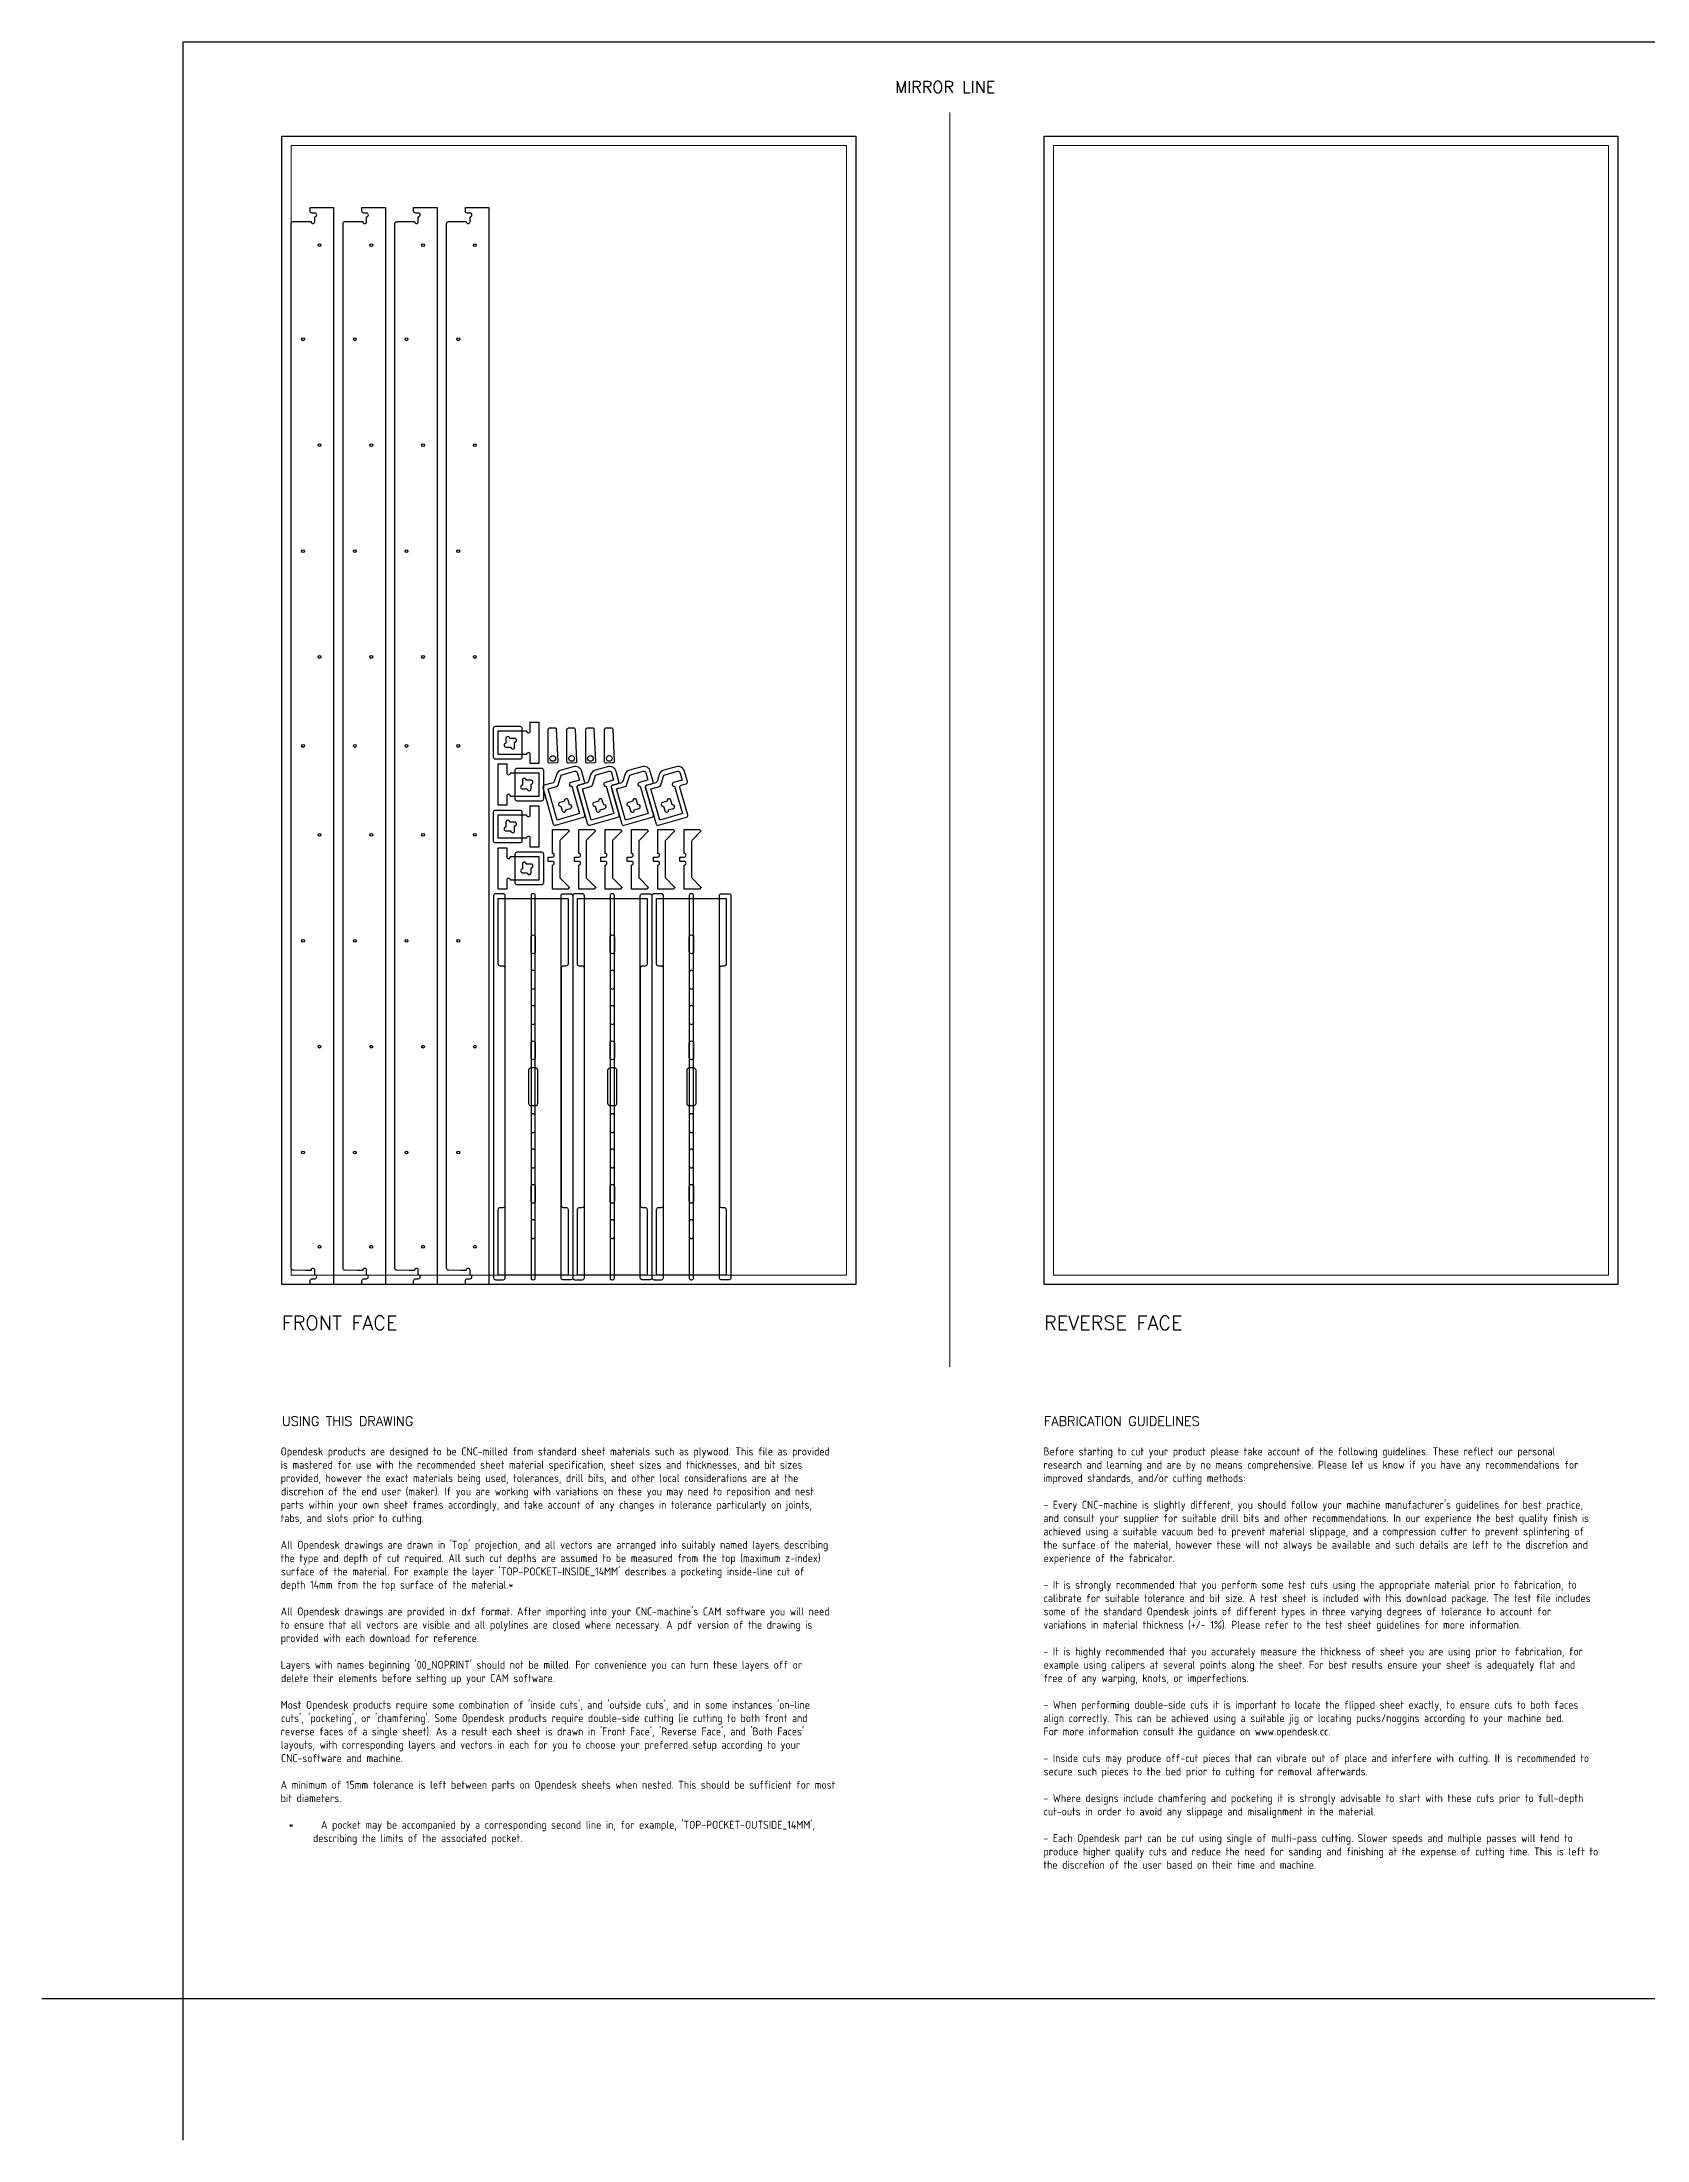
# Model space of a CAD drawing. Header units: millimetres. Extents: x -300 to 5880, y -300 to 4158.
# Drawn here: x -300 to 3112, y -300 to 4158 of the extents above; entities that cross this region are included whole.
import ezdxf
from ezdxf.enums import TextEntityAlignment as Align

# ---------------------------------------------------------------- set-up
doc = ezdxf.new("R2010")
doc.units = ezdxf.units.MM
doc.layers.add('00-NOPRINT_TEXT', color=7, linetype='Continuous', lineweight=25)
doc.layers.add('00_NOPRINT_TOLERANCE', color=7, linetype='Continuous', lineweight=5)
for name, color, linetype, lineweight, true_color in [('BOARD_$TH-NOMINAL', 3, 'Continuous', 30, 0x00ff00), ('TOP-CUT-INSIDE_18.000MM', 1, 'Continuous', 25, 0xff1c00), ('TOP-CUT-OUTSIDE_18.000MM', 220, 'Continuous', 25, 0xff00d1), ('TOP-HOLE-12.000MM-DIAM_18.000MM', 3, 'Continuous', 25, 0x00ff0c), ('TOP-HOLE-6.000MM-DIAM_14.000MM', 220, 'Continuous', 25, 0xff00c7), ('TOP-POCKET-INSIDE_14.000MM', 190, 'Continuous', 25, 0x9300ff), ('TOP-POCKET-INSIDE_2.000MM', 110, 'Continuous', 25, 0x00ff94), ('TOP-POCKET-INSIDE_9.000MM', 60, 'Continuous', 25, 0xb0ff00)]:
    doc.layers.add(name, color=color, linetype=linetype, lineweight=lineweight, true_color=true_color)
doc.styles.add('OD-ISOCP-17_240', font='isocp.shx')
doc.styles.add('OD-ISOCP-17_241', font='isocp.shx')
doc.styles.add('OD-ISOCP-17_242', font='isocp.shx')
doc.styles.add('OD-ISOCP-17_243', font='isocp.shx')
doc.styles.add('OD-ISOCP-17_244', font='isocp.shx')
doc.styles.add('OD-ISOCP-17_245', font='isocp.shx')
doc.styles.add('OD-ISOCP-17_246', font='isocp.shx')
doc.styles.add('OD-ISOCP-17_247', font='isocp.shx')
doc.styles.add('OD-ISOCP-17_248', font='isocp.shx')
doc.styles.add('OD-ISOCP-17_249', font='isocp.shx')
doc.styles.add('OD-ISOCP-17_250', font='isocp.shx')
doc.styles.add('OD-ISOCP-17_251', font='isocp.shx')
doc.styles.add('OD-ISOCP-17_252', font='isocp.shx')
doc.styles.add('OD-ISOCP-17_253', font='isocp.shx')
doc.styles.add('OD-ISOCP-17_254', font='isocp.shx')
doc.styles.add('OD-ISOCP-17_255', font='isocp.shx')
doc.styles.add('OD-ISOCP-17_256', font='isocp.shx')
doc.styles.add('OD-ISOCP-17_257', font='isocp.shx')
doc.styles.add('OD-ISOCP-17_258', font='isocp.shx')
doc.styles.add('OD-ISOCP-17_259', font='isocp.shx')
doc.styles.add('OD-ISOCP-17_260', font='isocp.shx')
doc.styles.add('OD-ISOCP-17_261', font='isocp.shx')
doc.styles.add('OD-ISOCP-17_262', font='isocp.shx')
doc.styles.add('OD-ISOCP-17_263', font='isocp.shx')
doc.styles.add('OD-ISOCP-17_264', font='isocp.shx')
doc.styles.add('OD-ISOCP-17_265', font='isocp.shx')
doc.styles.add('OD-ISOCP-17_266', font='isocp.shx')
doc.styles.add('OD-ISOCP-17_267', font='isocp.shx')
doc.styles.add('OD-ISOCP-17_268', font='isocp.shx')
doc.styles.add('OD-ISOCP-17_269', font='isocp.shx')
doc.styles.add('OD-ISOCP-17_270', font='isocp.shx')
doc.styles.add('OD-ISOCP-17_271', font='isocp.shx')
doc.styles.add('OD-ISOCP-17_272', font='isocp.shx')
doc.styles.add('OD-ISOCP-17_273', font='isocp.shx')
doc.styles.add('OD-ISOCP-17_274', font='isocp.shx')
doc.styles.add('OD-ISOCP-17_275', font='isocp.shx')
doc.styles.add('OD-ISOCP-17_276', font='isocp.shx')
doc.styles.add('OD-ISOCP-17_277', font='isocp.shx')
doc.styles.add('OD-ISOCP-17_278', font='isocp.shx')
doc.styles.add('OD-ISOCP-17_279', font='isocp.shx')
doc.styles.add('OD-ISOCP-17_280', font='isocp.shx')
doc.styles.add('OD-ISOCP-17_281', font='isocp.shx')
doc.styles.add('OD-ISOCP-17_282', font='isocp.shx')
doc.styles.add('OD-ISOCP-17_283', font='isocp.shx')
doc.styles.add('OD-ISOCP-17_284', font='isocp.shx')
doc.styles.add('OD-ISOCP-17_285', font='isocp.shx')
doc.styles.add('OD-ISOCP-17_286', font='isocp.shx')
doc.styles.add('OD-ISOCP-17_287', font='isocp.shx')
doc.styles.add('OD-ISOCP-17_288', font='isocp.shx')
doc.styles.add('OD-SIMPLEX-20_87', font='simplex.shx')
doc.styles.add('OD-SIMPLEX-20_88', font='simplex.shx')
doc.styles.add('OD-SIMPLEX-25_89', font='simplex.shx')
doc.styles.add('OD-SIMPLEX-30_88', font='simplex.shx')
doc.styles.add('OD-SIMPLEX-30_89', font='simplex.shx')

# ---------------------------------------------------------------- blocks, each defined once
blk = doc.blocks.new('Borders Opendesk_7')
at = {"layer": '00-NOPRINT_TEXT'}
for p, q in [((0, 4158), (5880, 4158)), ((0, 0), (0, 4158)), ((0, 0), (-300, 0)), ((0, -300), (0, 0)), ((5880, 0), (0, 0))]:
    blk.add_line(p, q, dxfattribs=at)
at = {"layer": '00_NOPRINT_TOLERANCE'}
for p, q in [((1630, 1343.2), (1630, 4008)), ((210, 3958), (1430, 3958)), ((210, 1518), (210, 3958)), ((230, 3938), (1410, 3938)), ((230, 1538), (230, 3938)), ((1410, 3938), (1410, 1538)), ((1430, 3958), (1430, 1518)), ((1830, 3958), (3050, 3958)), ((1830, 1518), (1830, 3958)), ((1850, 1538), (1850, 3938)), ((1850, 3938), (3030, 3938)), ((3030, 3938), (3030, 1538)), ((3050, 3958), (3050, 1518)), ((1430, 1518), (210, 1518)), ((1410, 1538), (230, 1538)), ((3050, 1518), (1830, 1518)), ((3030, 1538), (1850, 1538))]:
    blk.add_line(p, q, dxfattribs=at)
at = {"layer": 'BOARD_$TH-NOMINAL'}
for p, q in [((210, 3958), (1430, 3958)), ((210, 1518), (210, 3958)), ((1430, 3958), (1430, 1518)), ((1830, 3958), (3050, 3958)), ((1830, 1518), (1830, 3958)), ((3050, 3958), (3050, 1518)), ((1430, 1518), (210, 1518)), ((3050, 1518), (1830, 1518))]:
    blk.add_line(p, q, dxfattribs=at)
at = {"layer": '00-NOPRINT_TEXT', "style": 'OD-SIMPLEX-25_89'}
blk.add_text('MIRROR LINE', height=25, dxfattribs=at).set_placement((1513.3, 4049.9))
at = {"layer": '00-NOPRINT_TEXT', "color": 7}
for s, height, style, p in [('FRONT FACE', 30, 'OD-SIMPLEX-30_89', (210, 1451.3)), ('REVERSE FACE', 30, 'OD-SIMPLEX-30_88', (1830, 1451.3)), ('USING THIS DRAWING', 20, 'OD-SIMPLEX-20_88', (210, 1237.4)), ('FABRICATION GUIDELINES', 20, 'OD-SIMPLEX-20_87', (1830, 1237.4))]:
    blk.add_text(s, height=height, dxfattribs=dict(at, style=style)).set_placement(p, align=Align.TOP_LEFT)
for s, style, p in [('Opendesk products are designed to be CNC-milled from standard sheet materials such as plywood. This file as provided', 'OD-ISOCP-17_265', (207.4, 1154.7)), ('Before starting to cut your product please take account of the following guidelines. These reflect our personal', 'OD-ISOCP-17_240', (1828.7, 1154.7)), ('is mastered for use with the recommended sheet material specification, sheet sizes and thicknesses, and bit sizes', 'OD-ISOCP-17_266', (207.4, 1126.3)), ('provided, however the exact materials being used, tolerances, drill bits, and other local considerations are at the', 'OD-ISOCP-17_267', (207.4, 1098)), ('research and learning and are by no means comprehensive. Please let us know if you have any recommendations for', 'OD-ISOCP-17_241', (1828.7, 1126.3)), ('improved standards, and/or cutting methods:', 'OD-ISOCP-17_242', (1828.7, 1098)), ('discretion of the end user (maker). If you are working with variations on these you may need to reposition and nest', 'OD-ISOCP-17_268', (208.1, 1069.7)), ('tabs, and slots prior to cutting.', 'OD-ISOCP-17_270', (207.4, 1013)), ('parts within your own sheet frames accordingly, and take account of any changes in tolerance particularly on joints,', 'OD-ISOCP-17_269', (207.4, 1041.3)), ("- Every CNC-machine is slightly different, you should follow your machine manufacturer's guidelines for best practice,", 'OD-ISOCP-17_243', (1828.7, 1041.3)), ('and consult your supplier for suitable drill bits and other recommendations. In our experience the best quality finish is', 'OD-ISOCP-17_244', (1828.7, 1013)), ('achieved using a suitable vacuum bed to prevent material slippage, and a compression cutter to prevent splintering of', 'OD-ISOCP-17_245', (1828.7, 984.7)), ('the type and depth of cut required. All such cut depths are assumed to be measured from the top (maximum z-index)', 'OD-ISOCP-17_272', (207.4, 928)), ("All Opendesk drawings are drawn in 'Top' projection, and all vectors are arranged into suitably named layers describing", 'OD-ISOCP-17_271', (207.4, 956.3)), ('the surface of the material, however these will not always be available and such details are left to the discretion and', 'OD-ISOCP-17_246', (1828.7, 956.3)), ('experience of the fabricator.', 'OD-ISOCP-17_247', (1829.2, 928)), ("surface of the material. For example the layer 'TOP-POCKET-INSIDE_14MM' describes a pocketing inside-line cut of", 'OD-ISOCP-17_273', (208, 899.7)), ('depth 14mm from the top surface of the material.*', 'OD-ISOCP-17_274', (207.4, 871.3)), ('- It is strongly recommended that you perform some test cuts using the appropriate material prior to fabrication, to', 'OD-ISOCP-17_248', (1828.7, 871.3)), ('calibrate for suitable tolerance and bit size. A test sheet is included with this download package. The test file includes', 'OD-ISOCP-17_249', (1829.3, 843)), ('to ensure that all vectors are visible and all polylines are closed where necessary. A pdf version of the drawing is', 'OD-ISOCP-17_276', (207.4, 786.3)), ("All Opendesk drawings are provided in dxf format. After importing into your CNC-machine's CAM software you will need", 'OD-ISOCP-17_275', (207.4, 814.7)), ('variations in material thickness (+/- 1%). Please refer to the test sheet guidelines for more information.', 'OD-ISOCP-17_251', (1828.7, 786.3)), ('some of the standard Opendesk joints of different types in three varying degrees of tolerance to account for', 'OD-ISOCP-17_250', (1829.2, 814.7)), ('provided with each download for reference.', 'OD-ISOCP-17_277', (207.4, 758)), ("Layers with names beginning '00_NOPRINT' should not be milled. For convenience you can turn these layers off or", 'OD-ISOCP-17_278', (207.4, 701.3)), ('- It is highly recommended that you accurately measure the thickness of sheet you are using prior to fabrication, for', 'OD-ISOCP-17_252', (1828.7, 729.7)), ('example using calipers at several points along the sheet. For best results ensure your sheet is adequately flat and', 'OD-ISOCP-17_253', (1829.2, 701.3)), ('delete their elements before setting up your CAM software.', 'OD-ISOCP-17_279', (208.1, 673)), ('free of any warping, knots, or imperfections.', 'OD-ISOCP-17_254', (1828.7, 673)), ("Most Opendesk products require some combination of 'inside cuts', and 'outside cuts', and in some instances 'on-line", 'OD-ISOCP-17_280', (207.4, 616.3)), ('- When performing double-side cuts it is important to locate the flipped sheet exactly, to ensure cuts to both faces', 'OD-ISOCP-17_255', (1828.7, 616.3)), ("reverse faces of a single sheet). As a result each sheet is drawn in 'Front Face', 'Reverse Face', and 'Both Faces'", 'OD-ISOCP-17_282', (207.4, 559.7)), ("cuts', 'pocketing', or 'chamfering'. Some Opendesk products require double-side cutting (ie cutting to both front and", 'OD-ISOCP-17_281', (208.1, 588)), ('align correctly. This can be achieved using a suitable jig or locating pucks/noggins according to your machine bed.', 'OD-ISOCP-17_256', (1828.7, 588)), ('layouts, with corresponding layers and vectors in each for you to choose your preferred setup according to your', 'OD-ISOCP-17_283', (207.8, 531.3)), ('For more information consult the guidance on www.opendesk.cc.', 'OD-ISOCP-17_257', (1828.7, 559.7)), ('CNC-software and machine.', 'OD-ISOCP-17_284', (208.2, 503)), ('- Inside cuts may produce off-cut pieces that can vibrate out of place and interfere with cutting. It is recommended to', 'OD-ISOCP-17_258', (1828.7, 503)), ('secure such pieces to the bed prior to cutting for removal afterwards.', 'OD-ISOCP-17_259', (1829.2, 474.7)), ('A minimum of 15mm tolerance is left between parts on Opendesk sheets when nested. This should be sufficient for most', 'OD-ISOCP-17_285', (207.4, 446.3)), ('bit diameters.', 'OD-ISOCP-17_286', (207.4, 418)), ('- Where designs include chamfering and pocketing it is strongly advisable to start with these cuts prior to full-depth', 'OD-ISOCP-17_260', (1828.7, 418)), ('cut-outs in order to avoid any slippage and misalignment in the material.', 'OD-ISOCP-17_261', (1829.3, 389.7)), ("*      A pocket may be accompanied by a corresponding second line in, for example, 'TOP-POCKET-OUTSIDE_14MM',", 'OD-ISOCP-17_287', (224.4, 361.3)), ('describing the limits of the associated pocket.', 'OD-ISOCP-17_288', (276.1, 333)), ('- Each Opendesk part can be cut using single of multi-pass cutting. Slower speeds and multiple passes will tend to', 'OD-ISOCP-17_262', (1828.7, 333)), ('produce higher quality cuts and reduce the need for sanding and finishing at the expense of cutting time. This is left to', 'OD-ISOCP-17_263', (1828.7, 304.7)), ('the discretion of the user based on their time and machine.', 'OD-ISOCP-17_264', (1828.7, 276.3))]:
    blk.add_text(s, height=17, dxfattribs=dict(at, style=style)).set_placement(p)

msp = doc.modelspace()

# ---------------------------------------------------------------- linework, layer by layer
at = {"layer": 'TOP-CUT-INSIDE_18.000MM'}
for points in [[(686.3, 2678.2), (686.3, 2667.8, 1), (686.3, 2659.8), (696.7, 2659.8, 1), (704.7, 2659.8), (704.7, 2670.2, 1), (704.7, 2678.2), (694.3, 2678.2, 1.000001)], [(739.7, 2570.8), (739.7, 2581.2, 1), (739.7, 2589.2), (729.3, 2589.2, 1), (721.3, 2589.2), (721.3, 2578.8, 1), (721.3, 2570.8), (731.7, 2570.8, 1.000001)], [(823.4, 2529.4, 1.000001), (821.2, 2537.1), (818.3, 2547.1, 1), (810.6, 2544.9), (800.6, 2542, 1), (802.8, 2534.3), (805.7, 2524.3, 1), (813.4, 2526.5)], [(896.2, 2529.4, 1.000001), (894, 2537.1), (891.1, 2547.1, 1), (883.4, 2544.9), (873.4, 2542, 1), (875.6, 2534.3), (878.5, 2524.3, 1), (886.2, 2526.5)], [(969, 2529.4, 1.000001), (966.8, 2537.1), (963.9, 2547.1, 1), (956.2, 2544.9), (946.2, 2542, 1), (948.4, 2534.3), (951.3, 2524.3, 1), (959, 2526.5)], [(1041.8, 2529.4, 1.000001), (1039.6, 2537.1), (1036.7, 2547.1, 1), (1029, 2544.9), (1019, 2542, 1), (1021.2, 2534.3), (1024.1, 2524.3, 1), (1031.8, 2526.5)], [(686.3, 2500.2), (686.3, 2489.8, 1), (686.3, 2481.8), (696.7, 2481.8, 1), (704.7, 2481.8), (704.7, 2492.2, 1), (704.7, 2500.2), (694.3, 2500.2, 1.000001)], [(739.7, 2392.8), (739.7, 2403.2, 1), (739.7, 2411.2), (729.3, 2411.2, 1), (721.3, 2411.2), (721.3, 2400.8, 1), (721.3, 2392.8), (731.7, 2392.8, 1.000001)], [(748.6, 2256), (748.6, 2225, -1), (739.6, 2225), (739.6, 2256, -1)], [(916.8, 2256), (916.8, 2225, -1), (907.8, 2225), (907.8, 2256, -1)], [(1085, 2225, -1), (1076, 2225), (1076, 2256, -1), (1085, 2256)], [(748.6, 2150), (748.6, 2181, 1), (739.6, 2181), (739.6, 2150, 1)], [(916.8, 2181, 1), (907.8, 2181), (907.8, 2150, 1), (916.8, 2150)], [(1085, 2150), (1085, 2181, 1), (1076, 2181), (1076, 2150, 1)], [(748.6, 2075), (748.6, 2106, 1), (739.6, 2106), (739.6, 2075, 1)], [(916.8, 2075), (916.8, 2106, 1), (907.8, 2106), (907.8, 2075, 1)], [(1085, 2075), (1085, 2106, 1), (1076, 2106), (1076, 2075, 1)], [(748.6, 2000, -1), (739.6, 2000), (739.6, 2031, -1), (748.6, 2031)], [(916.8, 2000, -1), (907.8, 2000), (907.8, 2031, -1), (916.8, 2031)], [(1076, 2000), (1076, 2031, -1), (1085, 2031), (1085, 2000, -1)], [(754, 1972.6, 0.414214), (748.6, 1978), (739.6, 1978, 0.414214), (734.2, 1972.6), (734.2, 1903.4, 0.414214), (739.6, 1898), (748.6, 1898, 0.414214), (754, 1903.4)], [(922.2, 1972.6, 0.414214), (916.8, 1978), (907.8, 1978, 0.414214), (902.4, 1972.6), (902.4, 1903.4, 0.414214), (907.8, 1898), (916.8, 1898, 0.414214), (922.2, 1903.4)], [(1090.4, 1972.6, 0.414214), (1085, 1978), (1076, 1978, 0.414214), (1070.6, 1972.6), (1070.6, 1903.4, 0.414214), (1076, 1898), (1085, 1898, 0.414214), (1090.4, 1903.4)], [(748.6, 1845), (748.6, 1876, 1), (739.6, 1876), (739.6, 1845, 1)], [(916.8, 1845), (916.8, 1876, 1), (907.8, 1876), (907.8, 1845, 1)], [(1085, 1845), (1085, 1876, 1), (1076, 1876), (1076, 1845, 1)], [(748.6, 1770), (748.6, 1801, 1), (739.6, 1801), (739.6, 1770, 1)], [(916.8, 1770), (916.8, 1801, 1), (907.8, 1801), (907.8, 1770, 1)], [(1085, 1770), (1085, 1801, 1), (1076, 1801), (1076, 1770, 1)], [(748.6, 1695, -1), (739.6, 1695), (739.6, 1726, -1), (748.6, 1726)], [(916.8, 1695, -1), (907.8, 1695), (907.8, 1726, -1), (916.8, 1726)], [(1085, 1695, -1), (1076, 1695), (1076, 1726, -1), (1085, 1726)], [(748.6, 1651, 1), (739.6, 1651), (739.6, 1620, 1), (748.6, 1620)], [(916.8, 1651, 1), (907.8, 1651), (907.8, 1620, 1), (916.8, 1620)], [(1085, 1651, 1), (1076, 1651), (1076, 1620, 1), (1085, 1620)]]:
    msp.add_lwpolyline(points, format="xyb", close=True, dxfattribs=at)
at = {"layer": 'TOP-CUT-OUTSIDE_18.000MM'}
for points in [[(270, 3798.9), (270, 3806.4), (320, 3806.4), (320, 1518), (270, 1518), (270, 1525.5, -0.414214), (274.5, 1530), (280, 1530, 1), (280, 1538), (280, 1548.2, 1), (272, 1548.2), (272, 1547.6), (260.5, 1547.6), (234.4, 1548.2, -0.408128), (230, 1552.7), (230, 3771.7, -0.408128), (234.4, 3776.2), (260.5, 3776.8), (272, 3776.8), (272, 3776.2, 1), (280, 3776.2), (280, 3786.4, 1), (280, 3794.4), (274.5, 3794.4, -0.414214)], [(380, 3798.9), (380, 3806.4), (430, 3806.4), (430, 1518), (380, 1518), (380, 1525.5, -0.414214), (384.5, 1530), (390, 1530, 1), (390, 1538), (390, 1548.2, 1), (382, 1548.2), (382, 1547.6), (370.5, 1547.6), (344.4, 1548.2, -0.408128), (340, 1552.7), (340, 3771.7, -0.408128), (344.4, 3776.2), (370.5, 3776.8), (382, 3776.8), (382, 3776.2, 1), (390, 3776.2), (390, 3786.4, 1), (390, 3794.4), (384.5, 3794.4, -0.414214)], [(490, 3798.9), (490, 3806.4), (540, 3806.4), (540, 1518), (490, 1518), (490, 1525.5, -0.414214), (494.5, 1530), (500, 1530, 1), (500, 1538), (500, 1548.2, 1), (492, 1548.2), (492, 1547.6), (480.5, 1547.6), (454.4, 1548.2, -0.408128), (450, 1552.7), (450, 3771.7, -0.408128), (454.4, 3776.2), (480.5, 3776.8), (492, 3776.8), (492, 3776.2, 1), (500, 3776.2), (500, 3786.4, 1), (500, 3794.4), (494.5, 3794.4, -0.414214)], [(600, 3798.9), (600, 3806.4), (650, 3806.4), (650, 1518), (600, 1518), (600, 1525.5, -0.414214), (604.5, 1530), (610, 1530, 1), (610, 1538), (610, 1548.2, 1), (602, 1548.2), (602, 1547.6), (590.5, 1547.6), (564.4, 1548.2, -0.408128), (560, 1552.7), (560, 3771.7, -0.408128), (564.4, 3776.2), (590.5, 3776.8), (602, 3776.8), (602, 3776.2, 1), (610, 3776.2), (610, 3786.4, 1), (610, 3794.4), (604.5, 3794.4, -0.414214)], [(738, 2644, 1), (730, 2644), (670, 2644), (670, 2694), (730, 2694, 1), (738, 2694), (738, 2713), (756, 2713), (756, 2625), (738, 2625)], [(696, 2605), (756, 2605), (756, 2555), (696, 2555, 1), (688, 2555), (688, 2536), (670, 2536), (670, 2624), (688, 2624), (688, 2605, 1)], [(837.8, 2605.4), (842.3, 2589.6), (824.1, 2584.4, 1), (826.3, 2576.7), (842.9, 2518.5), (794.8, 2504.8), (776, 2570.7), (794, 2575.8, 0.253475), (797.1, 2578.8), (803, 2598, -0.253475), (806.1, 2601), (832.3, 2608.5, -0.414214)], [(866.8, 2575.8, 0.253475), (869.9, 2578.8), (875.8, 2598, -0.253475), (878.9, 2601), (905.1, 2608.5, -0.414214), (910.6, 2605.4), (915.1, 2589.6), (896.9, 2584.4, 1), (899.1, 2576.7), (915.7, 2518.5), (867.6, 2504.8), (848.8, 2570.7)], [(969.7, 2584.4, 1), (971.9, 2576.7), (988.5, 2518.5), (940.4, 2504.8), (921.6, 2570.7), (939.6, 2575.8, 0.253475), (942.7, 2578.8), (948.6, 2598, -0.253475), (951.7, 2601), (977.9, 2608.5, -0.414214), (983.4, 2605.4), (987.9, 2589.6)], [(1021.4, 2598, -0.253475), (1024.5, 2601), (1050.7, 2608.5, -0.414214), (1056.2, 2605.4), (1060.7, 2589.6), (1042.5, 2584.4, 1), (1044.7, 2576.7), (1061.3, 2518.5), (1013.2, 2504.8), (994.4, 2570.7), (1012.4, 2575.8, 0.253475), (1015.5, 2578.8)], [(730, 2466), (670, 2466), (670, 2516), (730, 2516, 1), (738, 2516), (738, 2535), (756, 2535), (756, 2447), (738, 2447), (738, 2466, 1)], [(696, 2377, 1), (688, 2377), (688, 2358), (670, 2358), (670, 2446), (688, 2446), (688, 2427, 1), (696, 2427), (756, 2427), (756, 2377)]]:
    msp.add_lwpolyline(points, format="xyb", close=True, dxfattribs=at)
for points in [[(776, 2628.4), (776, 2697.5, -0.400684), (778.9, 2700.5), (790.1, 2701, -0.414214), (793.3, 2698.1), (796.5, 2629.2, -0.414214), (793.6, 2626.1), (779.1, 2625.4, -0.427874), (776, 2628.4)], [(816, 2628.4), (816, 2697.5, -0.400684), (818.9, 2700.5), (830.1, 2701, -0.414214), (833.3, 2698.1), (836.5, 2629.2, -0.414214), (833.6, 2626.1), (819.1, 2625.4, -0.427874), (816, 2628.4)], [(856, 2628.4), (856, 2697.5, -0.400684), (858.9, 2700.5), (870.1, 2701, -0.414214), (873.3, 2698.1), (876.5, 2629.2, -0.414214), (873.6, 2626.1), (859.1, 2625.4, -0.427874), (856, 2628.4)], [(896, 2628.4), (896, 2697.5, -0.400684), (898.9, 2700.5), (910.1, 2701, -0.414214), (913.3, 2698.1), (916.5, 2629.2, -0.414214), (913.6, 2626.1), (899.1, 2625.4, -0.427874), (896, 2628.4)], [(800.8, 2459.4), (800.8, 2383.4, 0.198912), (801.8, 2380.9), (820.8, 2362, -0.414214), (820.8, 2361.3), (817.6, 2358.1, -0.198912), (817.3, 2358), (785, 2358), (785, 2408.9, 1), (785, 2416.9), (776.5, 2416.9, -0.414214), (776, 2417.4), (776, 2425.4, -0.414214), (776.5, 2425.9), (785, 2425.9, 1), (785, 2433.9), (785, 2484.8), (817.3, 2484.8, -0.198912), (817.6, 2484.7), (820.8, 2481.5, -0.414229), (820.8, 2480.8), (801.8, 2461.9, 0.198926), (800.8, 2459.4)], [(856.8, 2459.4), (856.8, 2383.4, 0.198912), (857.8, 2380.9), (876.8, 2362, -0.414214), (876.8, 2361.3), (873.6, 2358.1, -0.198912), (873.3, 2358), (841, 2358), (841, 2408.9, 1), (841, 2416.9), (832.5, 2416.9, -0.414214), (832, 2417.4), (832, 2425.4, -0.414214), (832.5, 2425.9), (841, 2425.9, 1), (841, 2433.9), (841, 2484.8), (873.3, 2484.8, -0.198912), (873.6, 2484.7), (876.8, 2481.5, -0.414229), (876.8, 2480.8), (857.8, 2461.9, 0.198926), (856.8, 2459.4)], [(912.8, 2459.4), (912.8, 2383.4, 0.198912), (913.8, 2380.9), (932.8, 2362, -0.414214), (932.8, 2361.3), (929.6, 2358.1, -0.198912), (929.3, 2358), (897, 2358), (897, 2408.9, 1), (897, 2416.9), (888.5, 2416.9, -0.414214), (888, 2417.4), (888, 2425.4, -0.414214), (888.5, 2425.9), (897, 2425.9, 1), (897, 2433.9), (897, 2484.8), (929.3, 2484.8, -0.198912), (929.6, 2484.7), (932.8, 2481.5, -0.414229), (932.8, 2480.8), (913.8, 2461.9, 0.198926), (912.8, 2459.4)], [(968.8, 2459.4), (968.8, 2383.4, 0.198912), (969.8, 2380.9), (988.8, 2362, -0.414214), (988.8, 2361.3), (985.6, 2358.1, -0.198912), (985.3, 2358), (953, 2358), (953, 2408.9, 1), (953, 2416.9), (944.5, 2416.9, -0.414214), (944, 2417.4), (944, 2425.4, -0.414214), (944.5, 2425.9), (953, 2425.9, 1), (953, 2433.9), (953, 2484.8), (985.3, 2484.8, -0.198912), (985.6, 2484.7), (988.8, 2481.5, -0.414229), (988.8, 2480.8), (969.8, 2461.9, 0.198926), (968.8, 2459.4)], [(1024.8, 2459.4), (1024.8, 2383.4, 0.198912), (1025.8, 2380.9), (1044.8, 2362, -0.414214), (1044.8, 2361.3), (1041.6, 2358.1, -0.198912), (1041.3, 2358), (1009, 2358), (1009, 2408.9, 1), (1009, 2416.9), (1000.5, 2416.9, -0.414214), (1000, 2417.4), (1000, 2425.4, -0.414214), (1000.5, 2425.9), (1009, 2425.9, 1), (1009, 2433.9), (1009, 2484.8), (1041.3, 2484.8, -0.198912), (1041.6, 2484.7), (1044.8, 2481.5, -0.414229), (1044.8, 2480.8), (1025.8, 2461.9, 0.198926), (1024.8, 2459.4)], [(1080.8, 2459.4), (1080.8, 2383.4, 0.198912), (1081.8, 2380.9), (1100.8, 2362, -0.414214), (1100.8, 2361.3), (1097.6, 2358.1, -0.198912), (1097.3, 2358), (1065, 2358), (1065, 2408.9, 1), (1065, 2416.9), (1056.5, 2416.9, -0.414214), (1056, 2417.4), (1056, 2425.4, -0.414214), (1056.5, 2425.9), (1065, 2425.9, 1), (1065, 2433.9), (1065, 2484.8), (1097.3, 2484.8, -0.198912), (1097.6, 2484.7), (1100.8, 2481.5, -0.414229), (1100.8, 2480.8), (1081.8, 2461.9, 0.198926), (1080.8, 2459.4)], [(813.7, 2194.5), (808, 2194.5, 0.414214), (803.5, 2190), (803.5, 1686, 0.414214), (808, 1681.5), (813.7, 1681.5, -0.414214), (818.2, 1677), (818.2, 1538), (670, 1538), (670, 1677, -0.414214), (674.5, 1681.5), (680.2, 1681.5, 0.414214), (684.7, 1686), (684.7, 2190, 0.414214), (680.2, 2194.5), (674.5, 2194.5, -0.414214), (670, 2199), (670, 2338), (818.2, 2338), (818.2, 2199, -0.414214), (813.7, 2194.5)], [(981.9, 2194.5), (976.2, 2194.5, 0.414214), (971.7, 2190), (971.7, 1686, 0.414214), (976.2, 1681.5), (981.9, 1681.5, -0.414214), (986.4, 1677), (986.4, 1538), (838.2, 1538), (838.2, 1677, -0.414214), (842.7, 1681.5), (848.4, 1681.5, 0.414214), (852.9, 1686), (852.9, 2190, 0.414214), (848.4, 2194.5), (842.7, 2194.5, -0.414214), (838.2, 2199), (838.2, 2338), (986.4, 2338), (986.4, 2199, -0.414214), (981.9, 2194.5)], [(1150.1, 2194.5), (1144.4, 2194.5, 0.414214), (1139.9, 2190), (1139.9, 1686, 0.414214), (1144.4, 1681.5), (1150.1, 1681.5, -0.414214), (1154.6, 1677), (1154.6, 1538), (1006.4, 1538), (1006.4, 1677, -0.414214), (1010.9, 1681.5), (1016.6, 1681.5, 0.414214), (1021.1, 1686), (1021.1, 2190, 0.414214), (1016.6, 2194.5), (1010.9, 2194.5, -0.414214), (1006.4, 2199), (1006.4, 2338), (1154.6, 2338), (1154.6, 2199, -0.414214), (1150.1, 2194.5)]]:
    msp.add_lwpolyline(points, format="xyb", dxfattribs=at)
at = {"layer": 'TOP-HOLE-12.000MM-DIAM_18.000MM'}
for centre in [(785.9, 2635.7), (825.9, 2635.7), (865.9, 2635.7), (905.9, 2635.7)]:
    msp.add_circle(centre, 6, dxfattribs=at)
at = {"layer": 'TOP-HOLE-6.000MM-DIAM_14.000MM'}
for centre in [(290, 3726.2), (400, 3726.2), (510, 3726.2), (620, 3726.2), (255, 3526.2), (365, 3526.2), (475, 3526.2), (585, 3526.2), (290, 3301.2), (400, 3301.2), (510, 3301.2), (620, 3301.2), (255, 3076.2), (365, 3076.2), (475, 3076.2), (585, 3076.2), (290, 2851.2), (400, 2851.2), (510, 2851.2), (620, 2851.2), (255, 2662.2), (365, 2662.2), (475, 2662.2), (585, 2662.2), (290, 2473.2), (400, 2473.2), (510, 2473.2), (620, 2473.2), (255, 2248.2), (365, 2248.2), (475, 2248.2), (585, 2248.2), (290, 2023.2), (400, 2023.2), (510, 2023.2), (620, 2023.2), (255, 1798.2), (365, 1798.2), (475, 1798.2), (585, 1798.2), (290, 1598.2), (400, 1598.2), (510, 1598.2), (620, 1598.2)]:
    msp.add_circle(centre, 3, dxfattribs=at)
at = {"layer": 'TOP-POCKET-INSIDE_14.000MM'}
for points in [[(680.7, 2348), (664, 2348, 0.414214), (660, 2344), (660, 1532, 0.414214), (664, 1528), (680.7, 1528, 0.414214), (684.7, 1532), (684.7, 2344, 0.414214)], [(828.2, 2344), (828.2, 1532, -0.414214), (824.2, 1528), (807.5, 1528, -0.414214), (803.5, 1532), (803.5, 2344, -0.414214), (807.5, 2348), (824.2, 2348, -0.414214)], [(852.9, 1532), (852.9, 2344, 0.414214), (848.9, 2348), (832.2, 2348, 0.414214), (828.2, 2344), (828.2, 1532, 0.414214), (832.2, 1528), (848.9, 1528, 0.414214)], [(996.4, 2344), (996.4, 1532, -0.414214), (992.4, 1528), (975.7, 1528, -0.414214), (971.7, 1532), (971.7, 2344, -0.414214), (975.7, 2348), (992.4, 2348, -0.414214)], [(1021.1, 2344, 0.414214), (1017.1, 2348), (1000.4, 2348, 0.414214), (996.4, 2344), (996.4, 1532, 0.414214), (1000.4, 1528), (1017.1, 1528, 0.414214), (1021.1, 1532)], [(1160.6, 2348, -0.414214), (1164.6, 2344), (1164.6, 1532, -0.414214), (1160.6, 1528), (1143.9, 1528, -0.414214), (1139.9, 1532), (1139.9, 2344, -0.414214), (1143.9, 2348)]]:
    msp.add_lwpolyline(points, format="xyb", close=True, dxfattribs=at)
at = {"layer": 'TOP-POCKET-INSIDE_2.000MM'}
for points in [[(793.5, 2601), (789.1, 2586.7, -0.253475), (786.3, 2584), (767.5, 2578.7, 0.414214), (764.7, 2573.7), (786.9, 2496.3, 0.414214), (791.8, 2493.5), (851.4, 2510.6, 0.414214), (854.2, 2515.5), (837.5, 2573.7), (859.7, 2496.3, 0.414214), (864.6, 2493.5), (924.2, 2510.6, 0.414214), (927, 2515.5), (910.3, 2573.7), (932.5, 2496.3, 0.414214), (937.4, 2493.5), (997, 2510.6, 0.414214), (999.8, 2515.5), (983.1, 2573.7, -0.414214), (985.9, 2578.7), (996.5, 2581.7, 0.414214), (999.2, 2586.6), (993.1, 2608.2, 0.414214), (975.1, 2618.1), (948.9, 2610.6, 0.253475), (939.1, 2601), (934.7, 2586.7, -0.253475), (931.9, 2584), (913.1, 2578.7, 0.414214), (910.3, 2573.7, -0.414214), (913.1, 2578.7), (923.7, 2581.7, 0.414214), (926.4, 2586.6), (920.3, 2608.2, 0.414214), (902.3, 2618.1), (876.1, 2610.6, 0.253475), (866.3, 2601), (861.9, 2586.7, -0.253475), (859.1, 2584), (840.3, 2578.7, 0.414214), (837.5, 2573.7, -0.414214), (840.3, 2578.7), (850.9, 2581.7, 0.414214), (853.6, 2586.6), (847.5, 2608.2, 0.414214), (829.5, 2618.1), (803.3, 2610.6, 0.253475)], [(1011.9, 2601), (1007.5, 2586.7, -0.253475), (1004.7, 2584), (985.9, 2578.7, 0.414214), (983.1, 2573.7), (1005.3, 2496.3, 0.414214), (1010.2, 2493.5), (1069.8, 2510.6, 0.414214), (1072.6, 2515.5), (1055.9, 2573.7, -0.414214), (1058.7, 2578.7), (1069.3, 2581.7, 0.414214), (1072, 2586.6), (1065.9, 2608.2, 0.414214), (1047.9, 2618.1), (1021.7, 2610.6, 0.253475)]]:
    msp.add_lwpolyline(points, format="xyb", close=True, dxfattribs=at)
at = {"layer": 'TOP-POCKET-INSIDE_9.000MM'}
for points in [[(720, 2638, -0.414214), (716, 2634), (664, 2634, -0.414214), (660, 2638), (660, 2700, -0.414214), (664, 2704), (716, 2704, -0.414214), (720, 2700)], [(766, 2611), (766, 2549, -0.414214), (762, 2545), (710, 2545, -0.414214), (706, 2549), (706, 2611, -0.414214), (710, 2615), (762, 2615, -0.414214)], [(660, 2522, -0.414214), (664, 2526), (716, 2526, -0.414214), (720, 2522), (720, 2460, -0.414214), (716, 2456), (664, 2456, -0.414214), (660, 2460)], [(766, 2433), (766, 2371, -0.414214), (762, 2367), (710, 2367, -0.414214), (706, 2371), (706, 2433, -0.414214), (710, 2437), (762, 2437, -0.414214)], [(743.1, 2348, 0.414214), (739.6, 2344.5), (739.6, 1531.5, 0.414214), (743.1, 1528), (745.1, 1528, 0.414214), (748.6, 1531.5), (748.6, 2344.5, 0.414214), (745.1, 2348)], [(911.3, 2348, 0.414214), (907.8, 2344.5), (907.8, 1531.5, 0.414214), (911.3, 1528), (913.3, 1528, 0.414214), (916.8, 1531.5), (916.8, 2344.5, 0.414214), (913.3, 2348)], [(1079.5, 2348, 0.414214), (1076, 2344.5), (1076, 1531.5, 0.414214), (1079.5, 1528), (1081.5, 1528, 0.414214), (1085, 1531.5), (1085, 2344.5, 0.414214), (1081.5, 2348)]]:
    msp.add_lwpolyline(points, format="xyb", close=True, dxfattribs=at)

# ---------------------------------------------------------------- block references
msp.add_blockref('Borders Opendesk_7', (0, 0))

doc.saveas('drawing.dxf')
